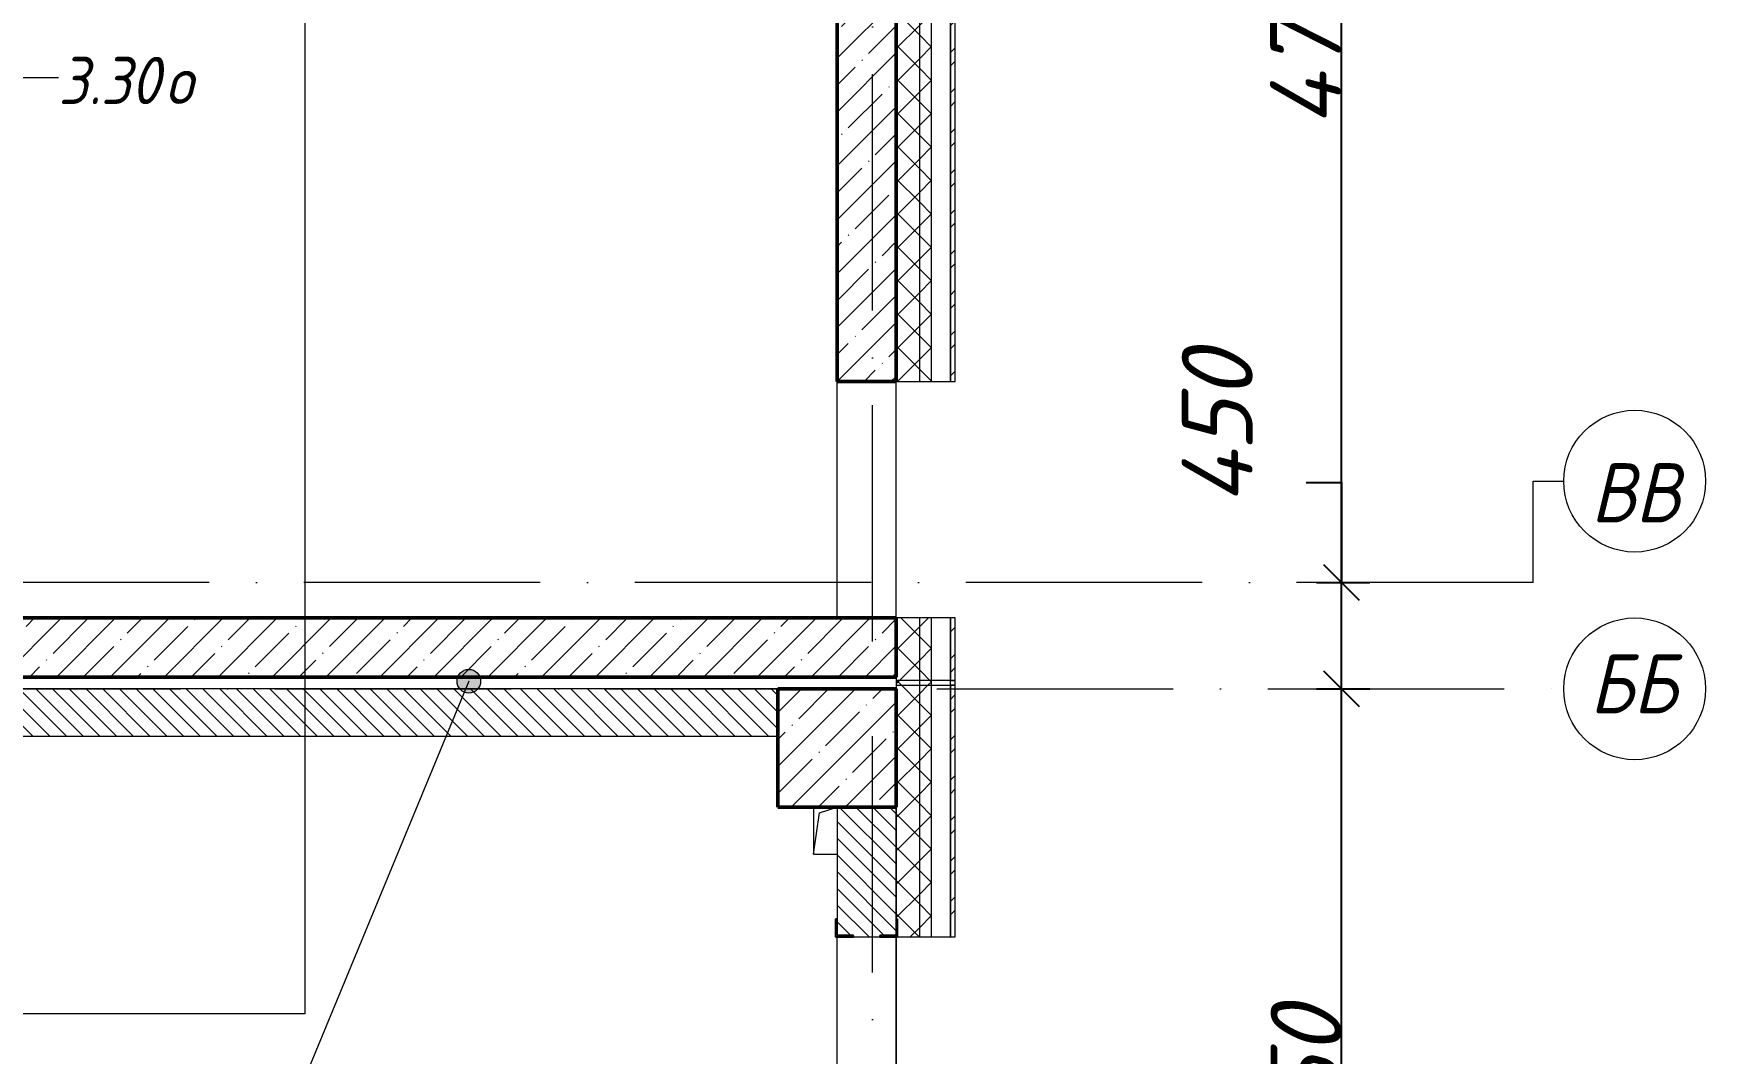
# Model space of a CAD drawing. Header units: millimetres. Extents: x -537608 to 253996, y -217170 to 186033.
# Drawn here: x -81085 to -74011, y 139778 to 144094 of the extents above; entities that cross this region are included whole.
import ezdxf

# ---------------------------------------------------------------- set-up
doc = ezdxf.new("R2010")
doc.units = ezdxf.units.MM
doc.linetypes.add('50_200_ШТРИХ_1Т_ш5_п1_п1_', pattern=[1400, 1000, -200, 0, -200])
for name, color, linetype, lineweight in [('A-____-____-DIMS', 7, 'Continuous', 9), ('A-GENM-____-MCUT', 7, 'Continuous', 25), ('A-GENM-____-OTLN', 7, 'Continuous', 9), ('A-GENM-____-OTLN-1', 7, 'Continuous', 25), ('A-GLAZ-____-IDEN', 7, 'Continuous', 9), ('A-WALL-____-MCUT', 7, 'Continuous', 13), ('A-WALL-____-MCUT-1', 7, 'Continuous', 9), ('A-WALL-____-MCUT-2', 7, 'Continuous', 50), ('A-WALL-____-OTLN', 7, 'Continuous', 9), ('A-WALL-____-PATT-1', 7, 'Continuous', 9), ('A-WALL-FNSH-MCUT-1', 7, 'Continuous', 9), ('G-____-____-TEXT', 7, 'Continuous', 9), ('S-COLS-____-MCUT', 7, 'Continuous', 50), ('S-COLS-____-OTLN', 7, 'Continuous', 9), ('S-GRID-____-IDEN', 7, 'Continuous', 9), ('S-GRID-____-OTLN', 7, 'Continuous', 9), ('S-GRID-____-OTLN-1', 7, '50_200_ШТРИХ_1Т_ш5_п1_п1_', 9)]:
    doc.layers.add(name, color=color, linetype=linetype, lineweight=lineweight)
doc.layers.add('G-____-____-SYMB-1', color=9, linetype='Continuous', lineweight=9, true_color=0x808080)
doc.styles.add('ISOCPEUR_I', font='isocpeui.ttf', dxfattribs={"height": 300})
doc.styles.add('ISOCPEUR_I_11', font='isocpeui.ttf', dxfattribs={"width": 0.9, "height": 200})
doc.styles.add('ISOCPEUR_I_9', font='isocpeui.ttf', dxfattribs={"width": 0.9, "height": 250})
doc.dimstyles.new('ISO-2_5_0_9К_БОЛЬШОЙ_ОСИ', dxfattribs={"dimscale": 304.8, "dimtxt": 248.995294, "dimasz": 0.492126, "dimexe": 0.393701, "dimexo": 0, "dimgap": 0, "dimtad": 1, "dimdec": 0, "dimzin": 0, "dimdsep": 46, "dimtxsty": 'ISOCPEUR_I', "dimblk1": 'OBLIQUE', "dimblk2": 'OBLIQUE', "dimsah": 1, "dimcen": 0.09, "dimdle": 0.393701, "dimazin": 0, "dimtfac": 1, "dimtdec": 4, "dimtix": 1, "dimtmove": 0, "dimatfit": 3, "dimfxl": 1, "dimtvp": 1, "dimtolj": 1, "dimtzin": 0, "dimarcsym": 2})
doc.dimstyles.new('ISO-2_5_0_9К_БОЛЬШОЙ_ОСИ_1', dxfattribs={"dimscale": 304.8, "dimtxt": 248.995294, "dimasz": 0.492126, "dimexe": 0.393701, "dimexo": 0, "dimgap": 0, "dimtad": 1, "dimdec": 0, "dimzin": 0, "dimdsep": 46, "dimtxsty": 'ISOCPEUR_I', "dimblk1": 'OBLIQUE', "dimblk2": 'OBLIQUE', "dimsah": 1, "dimcen": 0.09, "dimdle": 0.393701, "dimazin": 0, "dimtfac": 1, "dimtdec": 4, "dimtix": 1, "dimtmove": 1, "dimatfit": 3, "dimfxl": 1, "dimtvp": 1, "dimtolj": 1, "dimtzin": 0, "dimarcsym": 2})
pattern_1 = [(135, (-178684.97, 94540.114), (-35.35534, -35.35534), [])]
pattern_2 = [(45, (-178684.97, 94540.11), (-70.71068, 70.71068), []), (135, (-178684.97, 94540.11), (-70.71068, -70.71068), [])]
pattern_3 = [(45, (-178684.97, 94540.11), (-114.04925, 114.04925), []), (45, (-178570.92, 94540.11), (-114.04925, 114.04925), [201.612, -40.322, 3.353, -36.97])]
pattern_4 = [(45, (-178684.97, 94540.11), (-85.53659, 85.53659), []), (45, (-178627.95, 94540.11), (-85.53659, 85.53659), [])]

# ---------------------------------------------------------------- blocks, each defined once
blk = doc.blocks.new('BSC_Колонна _Прямоугольная - 500х500-V114-АР1_План отверстий 3 этажа в осях 1-64_Ю-ЯЯ')
at = {"layer": 'S-COLS-____-OTLN'}
h = blk.add_hatch(dxfattribs=at)
h.set_pattern_fill('FP_119', color=256, style=0, pattern_type=2)
h.set_pattern_definition([(45, (-101000, -46531.04), (-114.04925, 114.04925), []), (45, (-100885.95, -46531.04), (-114.04925, 114.04925), [201.613, -40.323, 3.353, -36.97])])
h.paths.add_polyline_path([(-250, -250), (250, -250), (250, 250), (-250, 250), (-250, 198.3)], flags=0)
at = {"layer": 'S-COLS-____-MCUT'}
for p, q in [((250, 250), (-250, 250)), ((-250, 250), (-250, -250)), ((250, -250), (250, 250)), ((-250, -250), (250, -250))]:
    blk.add_line(p, q, dxfattribs=at)
blk = doc.blocks.new('Фахверк_СКБ_Уголок - 250_2700-27497298-АР1_План отверстий 3 этажа в осях 1-64_Ю-ЯЯ')
at = {"layer": 'A-GENM-____-MCUT'}
for p, q in [((200, 181), (125, 181)), ((125, 181), (125, 106)), ((131, 106), (131, 175)), ((131, 175), (200, 175)), ((200, 175), (200, 181)), ((125, 106), (131, 106)), ((131, -6), (125, -6)), ((125, -6), (125, -81)), ((131, -75), (131, -6)), ((125, -81), (200, -81)), ((200, -75), (131, -75)), ((200, -81), (200, -75))]:
    blk.add_line(p, q, dxfattribs=at)
blk = doc.blocks.new('AR_Отверстие прямоугольное _в плите_ - AR_Отверстие прямоугольное _в плите_-V180-АР1_План отверстий 3 этажа в осях 1-64_Ю-ЯЯ')
at = {"layer": 'A-GENM-____-OTLN'}
for p, q in [((-50, 100), (-50, -100)), ((-50, -100), (-25, 75)), ((-25, 75), (50, 100)), ((-50, -100), (50, -100))]:
    blk.add_line(p, q, dxfattribs=at)
blk = doc.blocks.new('Стены 13 - Стены 4-31812941-АР1_План отверстий 3 этажа в осях 1-64_Ю-ЯЯ')
at = {"layer": 'A-WALL-____-MCUT'}
for p, q in [((-1843.5, 41030.2), (-1843.5, 41010.2)), ((-1593.5, 41030.2), (-1843.5, 41030.2)), ((-1843.5, 41010.2), (-1593.5, 41010.2)), ((-1593.5, 41010.2), (-1593.5, 41030.2))]:
    blk.add_line(p, q, dxfattribs=at)
blk = doc.blocks.new('Ось сетки - Круг_Ø6_00__ISO-2_5_0_9K_-25732049-АР1_План отверстий 3 этажа в осях 1-64_Ю-ЯЯ')
at = {"layer": 'S-GRID-____-IDEN'}
blk.add_circle((0, 0), 3, dxfattribs=at)
blk = doc.blocks.new('_Oblique')
at = {"color": 0, "linetype": 'ByBlock', "lineweight": -2}
blk.add_line((-0.5, -0.5), (0.5, 0.5), dxfattribs=at)
blk = doc.blocks.new('*D990')
at = {"layer": 'A-____-____-DIMS', "color": 0, "lineweight": -2, "transparency": 16777216}
for p, q in [((-75550.7, 137651.2), (-75550.7, 141441.2)), ((-75656.8, 141321.2), (-75430.7, 141321.2)), ((-75656.8, 137771.2), (-75430.7, 137771.2))]:
    blk.add_line(p, q, dxfattribs=at)
at = {"layer": 'Defpoints', "color": 0, "transparency": 16777216}
for p in [(-75656.8, 141321.2), (-75550.7, 141321.2), (-75656.8, 137771.2)]:
    blk.add_point(p, dxfattribs=at)
at = {"layer": 'A-____-____-DIMS', "color": 0, "lineweight": -2, "transparency": 16777216, "xscale": 150, "yscale": 150, "zscale": 150}
for p, rotation in [((-75550.7, 141321.2), 90), ((-75550.7, 137771.2), 270)]:
    blk.add_blockref('_Oblique', p, dxfattribs=dict(at, rotation=rotation))
at = {"layer": 'A-____-____-DIMS', "color": 0, "transparency": 16777216, "insert": (-75700.7, 139546.2), "char_height": 300, "width": 758.478, "attachment_point": 5, "rotation": 90, "style": 'ISOCPEUR_I'}
blk.add_mtext('\\A1;3550', dxfattribs=at)
blk = doc.blocks.new('*D991')
at = {"layer": 'A-____-____-DIMS', "color": 0, "lineweight": -2, "transparency": 16777216}
for p, q in [((-75700.7, 142194.2), (-75550.7, 142194.2)), ((-75550.7, 142194.2), (-75550.7, 141771.2)), ((-75550.7, 141201.2), (-75550.7, 141891.2)), ((-75656.8, 141771.2), (-75430.7, 141771.2)), ((-75656.8, 141321.2), (-75430.7, 141321.2))]:
    blk.add_line(p, q, dxfattribs=at)
at = {"layer": 'Defpoints', "color": 0, "transparency": 16777216}
for p in [(-75656.8, 141771.2), (-75550.7, 141771.2), (-75656.8, 141321.2)]:
    blk.add_point(p, dxfattribs=at)
at = {"layer": 'A-____-____-DIMS', "color": 0, "lineweight": -2, "transparency": 16777216, "xscale": 150, "yscale": 150, "zscale": 150}
for p, rotation in [((-75550.7, 141771.2), 90), ((-75550.7, 141321.2), 270)]:
    blk.add_blockref('_Oblique', p, dxfattribs=dict(at, rotation=rotation))
at = {"layer": 'A-____-____-DIMS', "color": 0, "transparency": 16777216, "insert": (-76226.8, 142098.3), "char_height": 300, "width": 591.843, "attachment_point": 1, "rotation": 90, "line_spacing_factor": 1.149209, "style": 'ISOCPEUR_I'}
blk.add_mtext('\\A1;450', dxfattribs=at)
blk = doc.blocks.new('*D992')
at = {"layer": 'A-____-____-DIMS', "color": 0, "lineweight": -2, "transparency": 16777216}
for p, q in [((-75550.7, 141651.2), (-75550.7, 146591.2)), ((-75656.8, 146471.2), (-75430.7, 146471.2)), ((-75656.8, 141771.2), (-75430.7, 141771.2))]:
    blk.add_line(p, q, dxfattribs=at)
at = {"layer": 'Defpoints', "color": 0, "transparency": 16777216}
for p in [(-75656.8, 146471.2), (-75550.7, 146471.2), (-75656.8, 141771.2)]:
    blk.add_point(p, dxfattribs=at)
at = {"layer": 'A-____-____-DIMS', "color": 0, "lineweight": -2, "transparency": 16777216, "xscale": 150, "yscale": 150, "zscale": 150}
for p, rotation in [((-75550.7, 146471.2), 90), ((-75550.7, 141771.2), 270)]:
    blk.add_blockref('_Oblique', p, dxfattribs=dict(at, rotation=rotation))
at = {"layer": 'A-____-____-DIMS', "color": 0, "transparency": 16777216, "insert": (-75702.7, 144121.2), "char_height": 300, "width": 781.462, "attachment_point": 5, "rotation": 90, "style": 'ISOCPEUR_I'}
blk.add_mtext('\\A1;4700', dxfattribs=at)

msp = doc.modelspace()

# ---------------------------------------------------------------- hatches: boundary and pattern name
at = {"layer": 'A-WALL-____-PATT-1'}
h = msp.add_hatch(dxfattribs=at)
h.set_pattern_fill('FP_4', color=256, style=0, pattern_type=2)
h.set_pattern_definition(pattern_2)
h.paths.add_polyline_path([(-77434.9702, 141336.1558), (-77334.9702, 141336.1558), (-77334.9702, 141621.1558), (-77434.9702, 141621.1558)], flags=0)
h.paths.add_polyline_path([(-77334.9702, 142621.1558), (-77334.9702, 150321.1558), (-77428.9702, 150321.1558), (-77428.9702, 150246.1558), (-77434.9702, 150246.1558), (-77434.9702, 142621.1558)], flags=0)
h.paths.add_polyline_path([(-77428.9702, 164021.1558), (-77334.9702, 164021.1558), (-77334.9702, 165271.1558), (-77428.9702, 165271.1558), (-77428.9702, 165196.1558), (-77434.9702, 165196.1558), (-77434.9702, 164096.1558), (-77428.9702, 164096.1558), (-77428.9702, 164027.1558)], flags=0)
h.paths.add_polyline_path([(-77334.9702, 167071.1558), (-77334.9702, 168271.1558), (-77434.9702, 168271.1558), (-77434.9702, 167146.1558), (-77428.9702, 167146.1558), (-77428.9702, 167071.1558)], flags=0)
h.paths.add_polyline_path([(-77334.9702, 170071.1558), (-77334.9702, 171271.1558), (-77428.9702, 171271.1558), (-77428.9702, 171196.1558), (-77434.9702, 171196.1558), (-77434.9702, 170146.1558), (-77428.9702, 170146.1558), (-77428.9702, 170071.1558)], flags=0)
h.paths.add_polyline_path([(-77334.9702, 173071.1558), (-77334.9702, 174271.1558), (-77428.9702, 174271.1558), (-77428.9702, 174196.1558), (-77434.9702, 174196.1558), (-77434.9702, 173146.1558), (-77428.9702, 173146.1558), (-77428.9702, 173071.1558)], flags=0)
h.paths.add_polyline_path([(-77334.9702, 176071.1558), (-77334.9702, 180221.1558), (-77434.9702, 180221.1558), (-77434.9702, 176071.1558)], flags=0)
h = msp.add_hatch(dxfattribs=at)
h.set_pattern_fill('FP_4', color=256, style=0, pattern_type=2)
h.set_pattern_definition(pattern_2)
h.paths.add_polyline_path([(-77284.9702, 141336.1558), (-77284.9702, 141621.1558), (-77334.9702, 141621.1558), (-77334.9702, 141336.1558)], flags=0)
h.paths.add_polyline_path([(-77284.9702, 142621.1558), (-77284.9702, 150321.1558), (-77334.9702, 150321.1558), (-77334.9702, 142621.1558)], flags=0)
h.paths.add_polyline_path([(-77284.9702, 164021.1558), (-77284.9702, 165271.1558), (-77334.9702, 165271.1558), (-77334.9702, 164021.1558)], flags=0)
h.paths.add_polyline_path([(-77284.9702, 167071.1558), (-77284.9702, 168271.1558), (-77334.9702, 168271.1558), (-77334.9702, 167071.1558)], flags=0)
h.paths.add_polyline_path([(-77334.9702, 170071.1558), (-77284.9702, 170071.1558), (-77284.9702, 171271.1558), (-77334.9702, 171271.1558), (-77334.9702, 171137.3879)], flags=0)
h.paths.add_polyline_path([(-77284.9702, 173071.1558), (-77284.9702, 174271.1558), (-77334.9702, 174271.1558), (-77334.9702, 173071.1558)], flags=0)
h.paths.add_polyline_path([(-77334.9702, 176071.1558), (-77284.9702, 176071.1558), (-77284.9702, 180221.1558), (-77334.9702, 180221.1558)], flags=0)
h = msp.add_hatch(dxfattribs=at)
h.set_pattern_fill('FP_6', color=256, style=0, pattern_type=2)
h.set_pattern_definition(pattern_4)
h.paths.add_polyline_path([(-77184.9702, 141356.1558), (-77184.9702, 141621.1558), (-77204.9702, 141621.1558), (-77204.9702, 141356.1558)], flags=0)
h.paths.add_polyline_path([(-77204.9702, 142621.1558), (-77184.9702, 142621.1558), (-77184.9702, 150321.1558), (-77204.9702, 150321.1558), (-77204.9702, 145305.6262)], flags=0)
h = msp.add_hatch(dxfattribs=at)
h.set_pattern_fill('FP_12', color=256, style=0, pattern_type=2)
h.set_pattern_definition(pattern_3)
h.paths.add_polyline_path([(-77434.9702, 142621.1558), (-77434.9702, 149721.1558), (-77684.9702, 149721.1558), (-77684.9702, 142621.1558)], flags=0)
h = msp.add_hatch(dxfattribs=at)
h.set_pattern_fill('FP_12', color=256, style=0, pattern_type=2)
h.set_pattern_definition(pattern_3)
h.paths.add_polyline_path([(-77434.9702, 141371.1558), (-77434.9702, 141621.1558), (-81834.9702, 141621.1558), (-81834.9702, 141371.1558), (-77953.5317, 141371.1558)], flags=0)
h = msp.add_hatch(dxfattribs=at)
h.set_pattern_fill('FP_9', color=256, style=0, pattern_type=2)
h.set_pattern_definition(pattern_1)
h.paths.add_polyline_path([(-77934.9702, 141121.1558), (-77934.9702, 141321.1558), (-81434.9702, 141321.1558), (-81434.9702, 141252.1558), (-81440.9702, 141252.1558), (-81440.9702, 141321.1558), (-84934.9702, 141321.1558), (-84934.9702, 141121.1558), (-81440.9702, 141121.1558), (-81440.9702, 141190.1558), (-81434.9702, 141190.1558), (-81434.9702, 141121.1558), (-77953.5317, 141121.1558)], flags=0)
h = msp.add_hatch(dxfattribs=at)
h.set_pattern_fill('FP_4', color=256, style=0, pattern_type=2)
h.set_pattern_definition(pattern_2)
h.paths.add_polyline_path([(-77428.9702, 140271.1558), (-77334.9702, 140271.1558), (-77334.9702, 141336.1558), (-77434.9702, 141336.1558), (-77434.9702, 140346.1558), (-77428.9702, 140346.1558), (-77428.9702, 140277.1558)], flags=0)
h = msp.add_hatch(dxfattribs=at)
h.set_pattern_fill('FP_4', color=256, style=0, pattern_type=2)
h.set_pattern_definition(pattern_2)
h.paths.add_polyline_path([(-77284.9702, 140271.1558), (-77284.9702, 141336.1558), (-77334.9702, 141336.1558), (-77334.9702, 140271.1558)], flags=0)
h = msp.add_hatch(dxfattribs=at)
h.set_pattern_fill('FP_6', color=256, style=0, pattern_type=2)
h.set_pattern_definition(pattern_4)
h.paths.add_polyline_path([(-77184.9702, 140271.1558), (-77184.9702, 141336.1558), (-77204.9702, 141336.1558), (-77204.9702, 140271.1558)], flags=0)
h = msp.add_hatch(dxfattribs=at)
h.set_pattern_fill('FP_9', color=256, style=0, pattern_type=2)
h.set_pattern_definition(pattern_1)
h.paths.add_polyline_path([(-77503.9702, 140271.1558), (-77503.9702, 140277.1558), (-77434.9702, 140277.1558), (-77434.9702, 140821.1558), (-77684.9702, 140821.1558), (-77684.9702, 140277.1558), (-77615.9702, 140277.1558), (-77615.9702, 140271.1558)], flags=0)
at = {"layer": 'G-____-____-TEXT'}
h = msp.add_hatch(color=256, dxfattribs=at)
edge = h.paths.add_edge_path(flags=0)
edge.add_arc((-79242.9104, 141353.4525), 50, 0, 360)

# ---------------------------------------------------------------- linework, layer by layer
at = {"layer": 'A-GLAZ-____-IDEN'}
msp.add_line((-81262.1533, 143907.6154), (-80979.527, 143907.6154), dxfattribs=at)
at = {"layer": 'A-WALL-____-MCUT'}
for p, q in [((-77204.9702, 142621.1558), (-77204.9702, 150321.1558)), ((-77434.9702, 142621.1558), (-77204.9702, 142621.1558)), ((-77434.9702, 141621.1558), (-77434.9702, 141321.1558)), ((-77204.9702, 141621.1558), (-77434.9702, 141621.1558)), ((-77204.9702, 140271.1558), (-77204.9702, 141621.1558)), ((-77934.9702, 141321.1558), (-81434.9702, 141321.1558)), ((-81434.9702, 141121.1558), (-77934.9702, 141121.1558)), ((-77684.9702, 140821.1558), (-77684.9702, 140346.1558)), ((-77615.9702, 140271.1558), (-77503.9702, 140271.1558)), ((-77428.9702, 140271.1558), (-77204.9702, 140271.1558))]:
    msp.add_line(p, q, dxfattribs=at)
at = {"layer": 'A-WALL-____-MCUT-1'}
for p, q in [((-77334.9702, 142621.1558), (-77334.9702, 150321.1558)), ((-77284.9702, 142621.1558), (-77284.9702, 150321.1558)), ((-77334.9702, 140271.1558), (-77334.9702, 141621.1558)), ((-77284.9702, 140271.1558), (-77284.9702, 141621.1558)), ((-77434.9702, 140346.1558), (-77434.9702, 140821.1558)), ((-77434.9702, 140821.1558), (-77434.9702, 140346.1558))]:
    msp.add_line(p, q, dxfattribs=at)
at = {"layer": 'A-WALL-____-MCUT-2'}
for p, q in [((-77684.9702, 149721.1558), (-77684.9702, 142621.1558)), ((-77434.9702, 149721.1558), (-77434.9702, 142621.1558)), ((-77684.9702, 142621.1558), (-77434.9702, 142621.1558)), ((-77434.9702, 141621.1558), (-81584.9702, 141621.1558)), ((-77434.9702, 141371.1558), (-77434.9702, 141621.1558)), ((-81834.9702, 141371.1558), (-77434.9702, 141371.1558))]:
    msp.add_line(p, q, dxfattribs=at)
at = {"layer": 'A-WALL-____-OTLN'}
for p, q in [((-77684.9702, 141621.1558), (-77684.9702, 142621.1558)), ((-77434.9702, 141621.1558), (-77434.9702, 142621.1558)), ((-77684.9702, 137471.1558), (-77684.9702, 140271.1558)), ((-77434.9702, 137471.1558), (-77434.9702, 140271.1558)), ((-77434.9702, 140271.1558), (-77434.9702, 137471.1558))]:
    msp.add_line(p, q, dxfattribs=at)
at = {"layer": 'A-WALL-FNSH-MCUT-1'}
for p, q in [((-77204.9702, 150321.1558), (-77204.9702, 142621.1558)), ((-77184.9702, 142621.1558), (-77184.9702, 150321.1558)), ((-77204.9702, 142621.1558), (-77184.9702, 142621.1558)), ((-77184.9702, 141621.1558), (-77204.9702, 141621.1558)), ((-77204.9702, 141621.1558), (-77204.9702, 141356.1558)), ((-77184.9702, 141356.1558), (-77184.9702, 141621.1558)), ((-77204.9702, 141356.1558), (-77184.9702, 141356.1558)), ((-77184.9702, 141336.1558), (-77204.9702, 141336.1558)), ((-77204.9702, 141336.1558), (-77204.9702, 140271.1558)), ((-77184.9702, 140271.1558), (-77184.9702, 141336.1558)), ((-77204.9702, 140271.1558), (-77184.9702, 140271.1558))]:
    msp.add_line(p, q, dxfattribs=at)
at = {"layer": 'G-____-____-SYMB-1'}
for p, q in [((-79936.7702, 181078.2982), (-79936.7702, 139946.44)), ((-79936.7702, 139946.44), (-96741.9724, 139946.44))]:
    msp.add_line(p, q, dxfattribs=at)
at = {"layer": 'G-____-____-TEXT'}
msp.add_line((-79242.9104, 141353.4525), (-80281.7927, 138842.3654), dxfattribs=at)
msp.add_circle((-79242.9104, 141353.4525), 50, dxfattribs=at)
at = {"layer": 'S-GRID-____-OTLN'}
for p, q in [((-74740.5729, 142199.7782), (-74610.5636, 142199.7782)), ((-74740.5729, 141771.1558), (-74740.5729, 142199.7782))]:
    msp.add_line(p, q, dxfattribs=at)
at = {"layer": 'S-GRID-____-OTLN-1'}
for p, q in [((-77534.9702, 134521.1558), (-77534.9702, 185432.9652)), ((-74740.5729, 141771.1558), (-85663.7058, 141771.1558)), ((-85663.7058, 141321.1558), (-74610.5636, 141321.1558))]:
    msp.add_line(p, q, dxfattribs=at)

# ---------------------------------------------------------------- block references
at = {"layer": 'A-GENM-____-OTLN'}
msp.add_blockref('AR_Отверстие прямоугольное _в плите_ - AR_Отверстие прямоугольное _в плите_-V180-АР1_План отверстий 3 этажа в осях 1-64_Ю-ЯЯ', (-77734.9702, 140721.1558), dxfattribs=at)
at = {"layer": 'A-GENM-____-OTLN-1', "rotation": 89.9999999999999}
msp.add_blockref('Фахверк_СКБ_Уголок - 250_2700-27497298-АР1_План отверстий 3 этажа в осях 1-64_Ю-ЯЯ', (-77509.9702, 140146.1558), dxfattribs=at)
at = {"layer": 'A-WALL-____-OTLN'}
msp.add_blockref('Стены 13 - Стены 4-31812941-АР1_План отверстий 3 этажа в осях 1-64_Ю-ЯЯ', (-75591.4584, 100325.9138), dxfattribs=at)
at = {"layer": 'S-COLS-____-OTLN'}
msp.add_blockref('BSC_Колонна _Прямоугольная - 500х500-V114-АР1_План отверстий 3 этажа в осях 1-64_Ю-ЯЯ', (-77684.9702, 141071.1558), dxfattribs=at)
at = {"layer": 'S-GRID-____-IDEN', "xscale": 99.99999999999993, "yscale": 99.99999999999993, "zscale": 99.99999999999993}
for p, rotation in [((-74310.5636, 142199.7782), 89.99999999999982), ((-74310.5636, 141321.1558), 269.9999999999995)]:
    msp.add_blockref('Ось сетки - Круг_Ø6_00__ISO-2_5_0_9K_-25732049-АР1_План отверстий 3 этажа в осях 1-64_Ю-ЯЯ', p, dxfattribs=dict(at, rotation=rotation))

# ---------------------------------------------------------------- texts
at = {"layer": 'A-GLAZ-____-IDEN', "char_height": 200, "attachment_point": 1, "style": 'ISOCPEUR_I_11'}
for s, insert, width in [('3.30', (-80979.527, 143995.23), 548.35425), ('\\fISOCPEUR|b0|i1|c204|p34|;\\W.9;о', (-80527.0895, 143995.23), 158.734125)]:
    msp.add_mtext(s, dxfattribs=dict(at, insert=insert, width=width))
at = {"layer": 'S-GRID-____-IDEN', "char_height": 250, "width": 447.341625, "attachment_point": 1, "style": 'ISOCPEUR_I_9'}
for s, insert in [('ВВ', (-74495.6341, 142275.854)), ('ББ', (-74500.7931, 141467.7883))]:
    msp.add_mtext(s, dxfattribs=dict(at, insert=insert))

# ---------------------------------------------------------------- dimensions: what is measured, and where the dimension line sits
at = {"layer": 'A-____-____-DIMS'}
for base, p1, p2, override, picture, middle in [((-75550.7287, 146471.1558), (-75656.7947, 141771.1558), (-75656.7947, 146471.1558), {"dimpost": '<>', "dimfxl": 4700}, '*D992', (-75702.6605, 144121.1558)), ((-75550.7287, 141321.1558), (-75656.7947, 137771.1558), (-75656.7947, 141321.1558), {"dimpost": '<>', "dimfxl": 3550}, '*D990', (-75700.7287, 139546.1558))]:
    dim = msp.add_linear_dim(base=base, p1=p1, p2=p2, angle=90, dimstyle='ISO-2_5_0_9К_БОЛЬШОЙ_ОСИ', override=override, dxfattribs=at)
    dim.commit()
    dim.dimension.update_dxf_attribs({"geometry": picture, "text_midpoint": middle})
dim = msp.add_linear_dim(base=(-75550.7287, 141771.1558), p1=(-75656.7947, 141321.1558), p2=(-75656.7947, 141771.1558), angle=90, dimstyle='ISO-2_5_0_9К_БОЛЬШОЙ_ОСИ_1', override={"dimpost": '<>', "dimfxl": 450}, dxfattribs=at)
dim.commit()
dim.dimension.update_dxf_attribs({"geometry": '*D991', "text_midpoint": (-75710.676, 142194.1806), "dimtype": 160, "text_rotation": 90})

doc.saveas('drawing.dxf')
